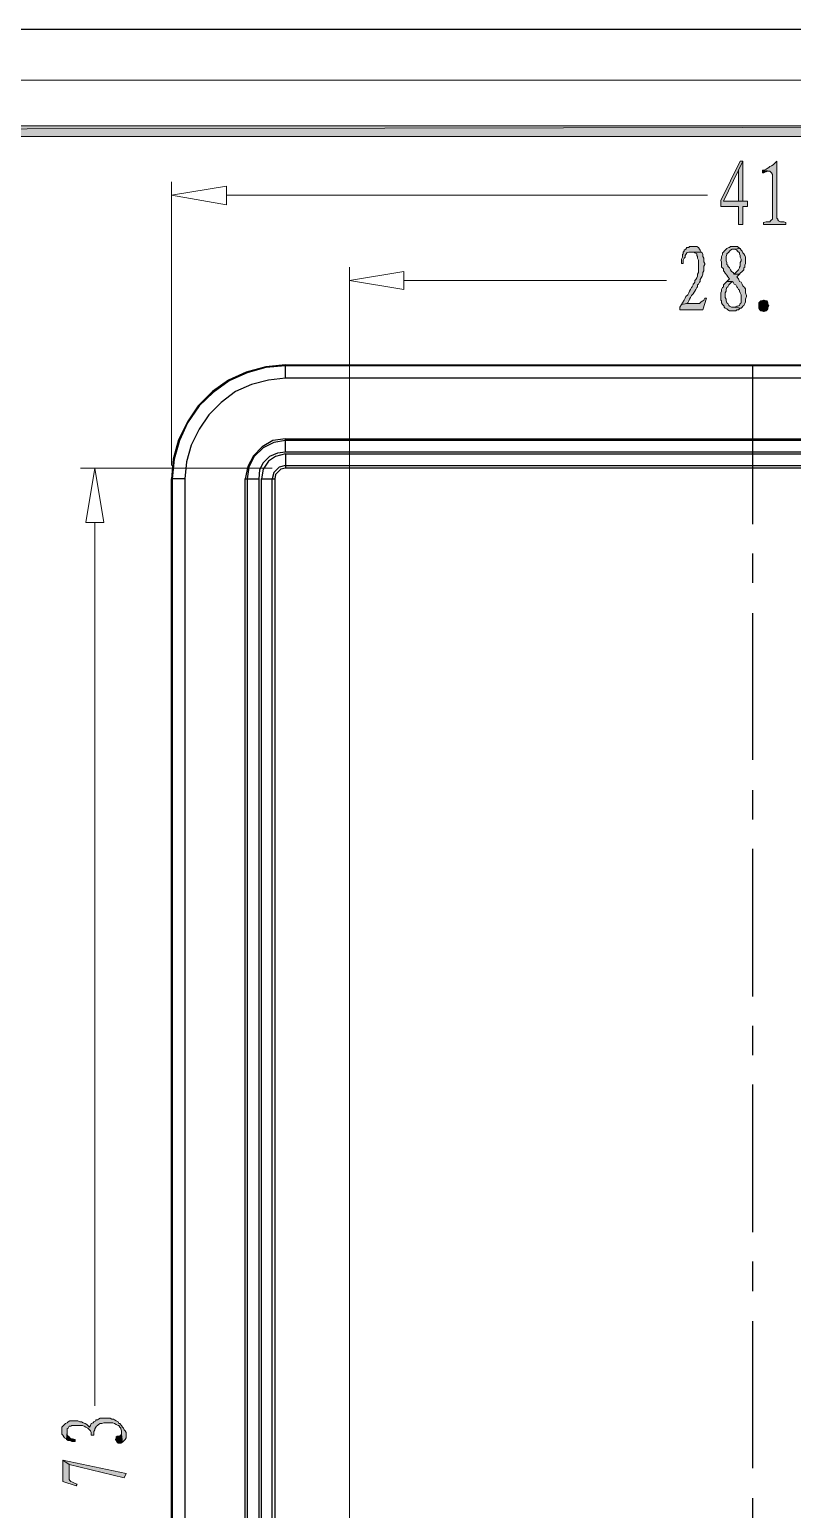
# Model space of a CAD drawing. Header units: inches. Extents: x 7 to 289, y 10 to 206.
# Drawn here: x 207.8 to 244, y 135.7 to 206.1 of the extents above; entities that cross this region are included whole.
import ezdxf

# ---------------------------------------------------------------- set-up
doc = ezdxf.new("R2010")
doc.units = ezdxf.units.IN
doc.header["$MEASUREMENT"] = 0
doc.layers.add('图层 1', color=7, linetype='Continuous')

# ---------------------------------------------------------------- blocks, each defined once
blk = doc.blocks.new('block 2')
at = {"layer": '图层 1', "color": 7, "lineweight": 25, "true_color": 0xffffff}
blk.add_lwpolyline([(7.062, 10.406), (288.706, 10.406), (288.706, 206.113), (7.062, 206.113), (7.062, 10.406)], dxfattribs=at)
at = {"layer": '图层 1', "lineweight": 0}
blk.add_lwpolyline([(6.893, 203.7), (288.917, 203.7), (288.917, 10.194), (6.893, 10.194), (6.893, 203.7)], dxfattribs=at)

msp = doc.modelspace()

# ---------------------------------------------------------------- hatches: boundary and pattern name
at = {"layer": '图层 1', "true_color": 0xffffff}
for points in [[(11.634, 201.541), (12.142, 201.033), (284.134, 201.541)], [(12.142, 201.033), (284.134, 201.541), (283.626, 201.033)]]:
    msp.add_hatch(color=7, dxfattribs=at).paths.add_polyline_path(points)
at = {"layer": '图层 1', "true_color": 0xdda500}
for points in [[(241.673, 199.848), (241.546, 199.848), (240.615, 197.985), (240.615, 197.689), (241.462, 197.689), (241.462, 196.842), (241.673, 196.842), (241.673, 197.689), (241.885, 197.689), (241.885, 197.943), (241.673, 197.943), (240.742, 197.943), (241.462, 199.424)], [(241.673, 199.848), (241.462, 199.424), (241.462, 197.943), (240.742, 197.943), (241.673, 197.943)], [(243.282, 199.848), (243.24, 199.805), (243.155, 199.721), (243.112, 199.678), (243.028, 199.636), (242.943, 199.594), (242.901, 199.551), (242.816, 199.509), (242.774, 199.467), (242.689, 199.424), (242.605, 199.424), (242.943, 199.382), (242.986, 199.34), (243.028, 199.297), (243.07, 199.213), (243.07, 199.128), (243.07, 197.138), (243.07, 197.096), (243.028, 197.054), (242.986, 197.011), (242.943, 196.969), (242.859, 196.969), (242.774, 196.969), (242.647, 196.926), (242.647, 196.842), (243.705, 196.842), (243.705, 196.926), (243.621, 196.969), (243.536, 196.969), (243.451, 196.969), (243.367, 197.011), (243.324, 197.054), (243.324, 197.096), (243.282, 197.138)], [(242.605, 199.424), (242.605, 199.297), (242.647, 199.297), (242.731, 199.34), (242.774, 199.34), (242.859, 199.382), (242.943, 199.382)], [(239.303, 195.784), (239.26, 195.784), (239.176, 195.784), (239.133, 195.784), (239.091, 195.741), (239.006, 195.741), (238.964, 195.657), (238.879, 195.614), (238.879, 195.572), (238.837, 195.529), (238.837, 195.445), (238.795, 195.403), (238.795, 195.276), (238.752, 195.191), (238.752, 195.106), (238.752, 194.979), (238.837, 194.979), (238.837, 195.022), (238.837, 195.148), (238.879, 195.233), (238.922, 195.276), (238.922, 195.36), (238.964, 195.403), (239.006, 195.487), (239.091, 195.529), (239.133, 195.529), (239.218, 195.529), (239.684, 195.529), (239.641, 195.614), (239.599, 195.657), (239.556, 195.741), (239.472, 195.784), (239.43, 195.784), (239.387, 195.784)], [(241.25, 195.784), (241.165, 195.784), (241.081, 195.784), (241.038, 195.741), (240.996, 195.741), (240.911, 195.699), (240.869, 195.657), (240.784, 195.572), (240.742, 195.529), (240.7, 195.487), (240.7, 195.403), (240.657, 195.318), (240.657, 195.233), (240.615, 195.148), (240.657, 195.064), (240.657, 194.979), (240.657, 194.895), (240.657, 194.81), (240.7, 194.768), (240.742, 194.725), (240.742, 194.64), (240.784, 194.598), (240.827, 194.514), (240.911, 194.429), (240.953, 194.344), (241.038, 194.26), (240.996, 194.217), (240.911, 194.133), (241.165, 194.133), (241.208, 194.09), (241.25, 194.006), (241.334, 193.963), (241.377, 193.879), (241.419, 193.836), (241.462, 193.751), (241.504, 193.709), (241.504, 193.667), (241.546, 193.582), (241.589, 193.498), (241.589, 193.413), (241.589, 193.328), (241.589, 193.201), (241.589, 193.117), (241.546, 193.074), (241.504, 192.99), (241.419, 192.947), (241.377, 192.947), (241.292, 192.905), (241.208, 192.905), (241.589, 192.863), (241.631, 192.905), (241.673, 192.947), (241.715, 192.99), (241.758, 193.074), (241.8, 193.159), (241.8, 193.201), (241.8, 193.286), (241.843, 193.413), (241.843, 193.455), (241.8, 193.582), (241.8, 193.667), (241.8, 193.751), (241.8, 193.794), (241.758, 193.794), (241.758, 193.836), (241.715, 193.879), (241.673, 193.921), (241.631, 194.006), (241.589, 194.09), (241.504, 194.133), (241.462, 194.26), (241.377, 194.344), (241.419, 194.387), (241.504, 194.471), (241.25, 194.471), (241.208, 194.556), (241.123, 194.598), (241.081, 194.683), (241.038, 194.768), (240.996, 194.81), (240.953, 194.852), (240.953, 194.895), (240.911, 194.937), (240.911, 195.022), (240.869, 195.106), (240.869, 195.191), (240.869, 195.318), (240.911, 195.403), (240.911, 195.445), (240.996, 195.529), (241.038, 195.572), (241.081, 195.614), (241.165, 195.657), (241.25, 195.657), (241.546, 195.699), (241.462, 195.741), (241.419, 195.784), (241.334, 195.784), (241.292, 195.784)], [(239.684, 195.529), (239.218, 195.529), (239.26, 195.529), (239.345, 195.529), (239.387, 195.487), (239.472, 195.445), (239.472, 195.36), (239.514, 195.318), (239.514, 195.233), (239.556, 195.148), (239.556, 195.064), (239.556, 194.979), (239.556, 194.852), (239.556, 194.81), (239.556, 194.725), (239.556, 194.64), (239.556, 194.556), (239.514, 194.471), (239.514, 194.387), (239.472, 194.302), (239.43, 194.217), (239.387, 194.175), (239.387, 194.09), (239.345, 194.048), (239.303, 194.006), (239.303, 193.963), (239.26, 193.879), (239.218, 193.836), (239.176, 193.751), (239.133, 193.667), (239.091, 193.582), (239.049, 193.498), (238.964, 193.413), (238.922, 193.328), (238.879, 193.244), (238.795, 193.117), (238.752, 193.032), (239.006, 193.074), (239.049, 193.117), (239.091, 193.201), (239.133, 193.286), (239.176, 193.371), (239.218, 193.455), (239.303, 193.54), (239.345, 193.625), (239.387, 193.667), (239.43, 193.751), (239.472, 193.836), (239.514, 193.879), (239.514, 193.963), (239.556, 194.006), (239.599, 194.09), (239.641, 194.133), (239.641, 194.217), (239.684, 194.302), (239.726, 194.387), (239.768, 194.471), (239.768, 194.556), (239.811, 194.64), (239.811, 194.725), (239.811, 194.768), (239.811, 194.852), (239.853, 194.937), (239.853, 194.979), (239.811, 195.064), (239.811, 195.148), (239.811, 195.233), (239.768, 195.318), (239.768, 195.403), (239.726, 195.487)], [(241.546, 195.699), (241.25, 195.657), (241.292, 195.657), (241.377, 195.614), (241.419, 195.572), (241.504, 195.487), (241.504, 195.445), (241.546, 195.36), (241.546, 195.276), (241.589, 195.191), (241.589, 195.106), (241.546, 195.022), (241.546, 194.937), (241.546, 194.852), (241.504, 194.81), (241.504, 194.768), (241.462, 194.683), (241.419, 194.64), (241.334, 194.556), (241.25, 194.471), (241.504, 194.471), (241.546, 194.514), (241.631, 194.598), (241.673, 194.64), (241.715, 194.683), (241.715, 194.768), (241.758, 194.81), (241.758, 194.895), (241.8, 194.979), (241.8, 195.064), (241.8, 195.148), (241.8, 195.191), (241.8, 195.276), (241.758, 195.36), (241.715, 195.445), (241.673, 195.487), (241.631, 195.572), (241.589, 195.614)], [(240.911, 194.133), (240.869, 194.09), (240.784, 194.006), (240.742, 193.963), (240.742, 193.879), (240.7, 193.836), (240.657, 193.751), (240.657, 193.667), (240.615, 193.582), (240.615, 193.498), (240.615, 193.413), (240.615, 193.328), (240.615, 193.244), (240.657, 193.201), (240.657, 193.117), (240.7, 193.032), (240.784, 192.947), (240.784, 192.905), (240.827, 192.863), (240.911, 192.82), (240.953, 192.778), (241.038, 192.736), (241.123, 192.736), (241.165, 192.736), (241.25, 192.736), (241.334, 192.736), (241.377, 192.778), (241.462, 192.778), (241.504, 192.82), (241.589, 192.863), (241.208, 192.905), (241.165, 192.905), (241.123, 192.905), (241.038, 192.947), (240.996, 192.99), (240.953, 193.074), (240.911, 193.117), (240.869, 193.201), (240.869, 193.286), (240.827, 193.371), (240.827, 193.455), (240.827, 193.498), (240.827, 193.582), (240.869, 193.667), (240.869, 193.751), (240.911, 193.836), (240.953, 193.879), (240.996, 193.963), (241.081, 194.048), (241.165, 194.133)], [(239.937, 193.328), (239.853, 193.328), (239.811, 193.244), (239.768, 193.201), (239.684, 193.159), (239.641, 193.117), (239.599, 193.074), (239.006, 193.074), (238.752, 193.032), (238.668, 192.905), (238.668, 192.778), (239.768, 192.778)], [(242.774, 192.736), (242.689, 192.693), (242.647, 192.693), (242.562, 192.736), (242.52, 192.736), (242.478, 192.778), (242.435, 192.863), (242.435, 192.947), (242.435, 192.99), (242.435, 193.117), (242.478, 193.159), (242.52, 193.201), (242.562, 193.201), (242.647, 193.244), (242.689, 193.244), (242.774, 193.201), (242.816, 193.201), (242.859, 193.117), (242.859, 193.032), (242.901, 192.99), (242.859, 192.905), (242.859, 192.82), (242.816, 192.778)], [(209.288, 139.438), (209.288, 139.353), (209.288, 139.269), (209.331, 139.226), (209.373, 139.142), (209.415, 139.099), (209.5, 139.057), (209.5, 139.015), (209.542, 139.396), (209.542, 139.438), (209.542, 139.523), (209.584, 139.565), (209.627, 139.65), (209.712, 139.65), (209.754, 139.692), (209.839, 139.692), (209.923, 139.692), (210.05, 139.692), (210.093, 139.692), (210.177, 139.692), (210.262, 139.692), (210.347, 139.65), (210.431, 139.607), (210.516, 139.565), (210.601, 139.48), (210.643, 139.438), (210.685, 139.353), (210.685, 139.269), (210.685, 139.226), (210.812, 139.226), (210.812, 139.311), (210.812, 139.396), (210.855, 139.48), (210.855, 139.523), (210.897, 139.607), (210.939, 139.65), (210.981, 139.692), (211.024, 139.734), (211.109, 139.776), (211.193, 139.776), (211.278, 139.819), (211.362, 139.819), (211.447, 139.819), (211.532, 139.819), (211.617, 139.819), (211.701, 139.819), (211.786, 139.776), (211.871, 139.734), (211.955, 139.692), (211.997, 139.692), (212.04, 139.607), (212.082, 139.565), (212.082, 139.523), (212.125, 139.438), (212.125, 139.353), (212.125, 139.269), (212.167, 138.887), (212.252, 138.972), (212.294, 139.015), (212.336, 139.099), (212.336, 139.184), (212.336, 139.269), (212.336, 139.311), (212.336, 139.353), (212.294, 139.438), (212.252, 139.48), (212.209, 139.565), (212.167, 139.607), (212.125, 139.692), (212.04, 139.776), (211.997, 139.776), (211.955, 139.861), (211.871, 139.904), (211.786, 139.946), (211.743, 139.988), (211.659, 139.988), (211.574, 140.031), (211.49, 140.031), (211.405, 140.031), (211.32, 140.031), (211.193, 140.031), (211.109, 140.031), (211.024, 139.988), (210.981, 139.946), (210.897, 139.946), (210.897, 139.904), (210.812, 139.861), (210.77, 139.819), (210.685, 139.776), (210.643, 139.692), (210.601, 139.607), (210.516, 139.692), (210.474, 139.734), (210.389, 139.776), (210.304, 139.819), (210.22, 139.861), (210.135, 139.861), (210.05, 139.904), (210.008, 139.904), (209.923, 139.904), (209.839, 139.904), (209.754, 139.904), (209.669, 139.904), (209.584, 139.861), (209.542, 139.819), (209.458, 139.776), (209.415, 139.734), (209.331, 139.65), (209.288, 139.607), (209.288, 139.523)], [(209.5, 139.015), (209.584, 138.972), (209.669, 138.972), (209.754, 138.93), (209.839, 138.93), (209.923, 138.93), (209.923, 139.015), (209.796, 139.057), (209.712, 139.057), (209.669, 139.099), (209.627, 139.142), (209.584, 139.184), (209.542, 139.226), (209.542, 139.311), (209.542, 139.396)], [(211.828, 139.015), (211.871, 138.972), (211.913, 138.887), (211.955, 138.845), (212.04, 138.845), (212.082, 138.845), (212.167, 138.887), (212.125, 139.269), (212.082, 139.226), (211.997, 139.184), (211.913, 139.184), (211.871, 139.142), (211.871, 139.099)], [(209.331, 138.041), (209.331, 137.025), (209.965, 136.813), (210.008, 136.898), (209.881, 136.94), (209.796, 136.983), (209.712, 137.025), (209.669, 137.067), (209.627, 137.11), (209.627, 137.152), (209.627, 137.237), (209.627, 137.829)], [(209.331, 138.041), (209.627, 137.829), (212.252, 137.194), (212.336, 137.406)]]:
    msp.add_hatch(color=42, dxfattribs=at).paths.add_polyline_path(points)

# ---------------------------------------------------------------- linework, layer by layer
at = {"layer": '图层 1', "lineweight": 0}
for points in [[(11.634, 201.541), (12.142, 201.033), (284.134, 201.541), (11.634, 201.541)], [(12.142, 201.033), (284.134, 201.541), (283.626, 201.033), (12.142, 201.033)], [(241.673, 199.848), (241.546, 199.848), (240.615, 197.985), (240.615, 197.689), (241.462, 197.689), (241.462, 196.842), (241.673, 196.842), (241.673, 197.689), (241.885, 197.689), (241.885, 197.943), (241.673, 197.943), (240.742, 197.943), (241.462, 199.424), (241.673, 199.848)], [(241.673, 199.848), (241.462, 199.424), (241.462, 197.943), (240.742, 197.943), (241.673, 197.943), (241.673, 199.848)], [(243.282, 199.848), (243.282, 199.848), (243.24, 199.805), (243.155, 199.721), (243.112, 199.678), (243.028, 199.636), (242.943, 199.594), (242.901, 199.551), (242.816, 199.509), (242.774, 199.467), (242.689, 199.424), (242.605, 199.424), (242.943, 199.382), (242.986, 199.34), (243.028, 199.297), (243.07, 199.213), (243.07, 199.128), (243.07, 197.138), (243.07, 197.096), (243.028, 197.054), (242.986, 197.011), (242.943, 196.969), (242.859, 196.969), (242.774, 196.969), (242.647, 196.926), (242.647, 196.842), (243.705, 196.842), (243.705, 196.926), (243.621, 196.969), (243.536, 196.969), (243.451, 196.969), (243.367, 197.011), (243.324, 197.054), (243.324, 197.096), (243.282, 197.138), (243.282, 199.848)], [(242.605, 199.424), (242.605, 199.297), (242.647, 199.297), (242.731, 199.34), (242.774, 199.34), (242.859, 199.382), (242.943, 199.382), (242.605, 199.424)], [(239.303, 195.784), (239.26, 195.784), (239.176, 195.784), (239.133, 195.784), (239.091, 195.741), (239.006, 195.741), (238.964, 195.657), (238.879, 195.614), (238.879, 195.572), (238.837, 195.529), (238.837, 195.445), (238.795, 195.403), (238.795, 195.276), (238.752, 195.191), (238.752, 195.106), (238.752, 194.979), (238.837, 194.979), (238.837, 195.022), (238.837, 195.148), (238.879, 195.233), (238.922, 195.276), (238.922, 195.36), (238.964, 195.403), (239.006, 195.487), (239.091, 195.529), (239.133, 195.529), (239.218, 195.529), (239.684, 195.529), (239.641, 195.614), (239.599, 195.657), (239.556, 195.741), (239.472, 195.784), (239.43, 195.784), (239.387, 195.784), (239.303, 195.784)], [(241.25, 195.784), (241.165, 195.784), (241.081, 195.784), (241.038, 195.741), (240.996, 195.741), (240.911, 195.699), (240.869, 195.657), (240.784, 195.572), (240.742, 195.529), (240.7, 195.487), (240.7, 195.403), (240.657, 195.318), (240.657, 195.233), (240.615, 195.148), (240.657, 195.064), (240.657, 194.979), (240.657, 194.895), (240.657, 194.81), (240.7, 194.768), (240.742, 194.725), (240.742, 194.64), (240.784, 194.598), (240.827, 194.514), (240.911, 194.429), (240.953, 194.344), (241.038, 194.26), (240.996, 194.217), (240.911, 194.133), (241.165, 194.133), (241.208, 194.09), (241.25, 194.006), (241.334, 193.963), (241.377, 193.879), (241.419, 193.836), (241.462, 193.751), (241.504, 193.709), (241.504, 193.667), (241.546, 193.582), (241.589, 193.498), (241.589, 193.413), (241.589, 193.328), (241.589, 193.201), (241.589, 193.117), (241.546, 193.074), (241.504, 192.99), (241.419, 192.947), (241.377, 192.947), (241.292, 192.905), (241.208, 192.905), (241.589, 192.863), (241.631, 192.905), (241.673, 192.947), (241.715, 192.99), (241.758, 193.074), (241.8, 193.159), (241.8, 193.201), (241.8, 193.286), (241.843, 193.413), (241.843, 193.455), (241.8, 193.582), (241.8, 193.667), (241.8, 193.751), (241.8, 193.794), (241.758, 193.794), (241.758, 193.836), (241.715, 193.879), (241.673, 193.921), (241.631, 194.006), (241.589, 194.09), (241.504, 194.133), (241.462, 194.26), (241.377, 194.344), (241.419, 194.387), (241.504, 194.471), (241.25, 194.471), (241.208, 194.556), (241.123, 194.598), (241.081, 194.683), (241.038, 194.768), (240.996, 194.81), (240.953, 194.852), (240.953, 194.895), (240.911, 194.937), (240.911, 195.022), (240.869, 195.106), (240.869, 195.191), (240.869, 195.318), (240.911, 195.403), (240.911, 195.445), (240.996, 195.529), (241.038, 195.572), (241.081, 195.614), (241.165, 195.657), (241.25, 195.657), (241.546, 195.699), (241.462, 195.741), (241.419, 195.784), (241.334, 195.784), (241.292, 195.784), (241.25, 195.784)], [(239.684, 195.529), (239.218, 195.529), (239.26, 195.529), (239.345, 195.529), (239.387, 195.487), (239.472, 195.445), (239.472, 195.36), (239.514, 195.318), (239.514, 195.233), (239.556, 195.148), (239.556, 195.064), (239.556, 194.979), (239.556, 194.852), (239.556, 194.81), (239.556, 194.725), (239.556, 194.64), (239.556, 194.556), (239.514, 194.471), (239.514, 194.387), (239.472, 194.302), (239.43, 194.217), (239.387, 194.175), (239.387, 194.09), (239.345, 194.048), (239.303, 194.006), (239.303, 193.963), (239.26, 193.879), (239.218, 193.836), (239.176, 193.751), (239.133, 193.667), (239.091, 193.582), (239.049, 193.498), (238.964, 193.413), (238.922, 193.328), (238.879, 193.244), (238.795, 193.117), (238.752, 193.032), (239.006, 193.074), (239.049, 193.117), (239.091, 193.201), (239.133, 193.286), (239.176, 193.371), (239.218, 193.455), (239.303, 193.54), (239.345, 193.625), (239.387, 193.667), (239.43, 193.751), (239.472, 193.836), (239.514, 193.879), (239.514, 193.963), (239.556, 194.006), (239.599, 194.09), (239.641, 194.133), (239.641, 194.217), (239.684, 194.302), (239.726, 194.387), (239.768, 194.471), (239.768, 194.556), (239.811, 194.64), (239.811, 194.725), (239.811, 194.768), (239.811, 194.852), (239.853, 194.937), (239.853, 194.979), (239.811, 195.064), (239.811, 195.148), (239.811, 195.233), (239.768, 195.318), (239.768, 195.403), (239.726, 195.487), (239.684, 195.529)], [(241.546, 195.699), (241.25, 195.657), (241.292, 195.657), (241.377, 195.614), (241.419, 195.572), (241.504, 195.487), (241.504, 195.445), (241.546, 195.36), (241.546, 195.276), (241.589, 195.191), (241.589, 195.106), (241.546, 195.022), (241.546, 194.937), (241.546, 194.852), (241.504, 194.81), (241.504, 194.768), (241.462, 194.683), (241.419, 194.64), (241.334, 194.556), (241.25, 194.471), (241.504, 194.471), (241.546, 194.514), (241.631, 194.598), (241.673, 194.64), (241.715, 194.683), (241.715, 194.768), (241.758, 194.81), (241.758, 194.895), (241.8, 194.979), (241.8, 195.064), (241.8, 195.148), (241.8, 195.191), (241.8, 195.276), (241.758, 195.36), (241.715, 195.445), (241.673, 195.487), (241.631, 195.572), (241.589, 195.614), (241.546, 195.699)], [(240.911, 194.133), (240.869, 194.09), (240.784, 194.006), (240.742, 193.963), (240.742, 193.879), (240.7, 193.836), (240.657, 193.751), (240.657, 193.667), (240.615, 193.582), (240.615, 193.498), (240.615, 193.413), (240.615, 193.328), (240.615, 193.244), (240.657, 193.201), (240.657, 193.117), (240.7, 193.032), (240.784, 192.947), (240.784, 192.905), (240.827, 192.863), (240.911, 192.82), (240.953, 192.778), (241.038, 192.736), (241.123, 192.736), (241.165, 192.736), (241.25, 192.736), (241.334, 192.736), (241.377, 192.778), (241.462, 192.778), (241.504, 192.82), (241.589, 192.863), (241.208, 192.905), (241.165, 192.905), (241.123, 192.905), (241.038, 192.947), (240.996, 192.99), (240.953, 193.074), (240.911, 193.117), (240.869, 193.201), (240.869, 193.286), (240.827, 193.371), (240.827, 193.455), (240.827, 193.498), (240.827, 193.582), (240.869, 193.667), (240.869, 193.751), (240.911, 193.836), (240.953, 193.879), (240.996, 193.963), (241.081, 194.048), (241.165, 194.133), (240.911, 194.133)], [(239.937, 193.328), (239.853, 193.328), (239.811, 193.244), (239.768, 193.201), (239.684, 193.159), (239.641, 193.117), (239.599, 193.074), (239.006, 193.074), (238.752, 193.032), (238.668, 192.905), (238.668, 192.778), (239.768, 192.778), (239.937, 193.328)], [(242.774, 192.736), (242.689, 192.693), (242.647, 192.693), (242.562, 192.736), (242.52, 192.736), (242.478, 192.778), (242.435, 192.863), (242.435, 192.947), (242.435, 192.99), (242.435, 193.117), (242.478, 193.159), (242.52, 193.201), (242.562, 193.201), (242.647, 193.244), (242.689, 193.244), (242.774, 193.201), (242.816, 193.201), (242.859, 193.117), (242.859, 193.032), (242.901, 192.99), (242.859, 192.905), (242.859, 192.82), (242.816, 192.778), (242.774, 192.736)], [(209.288, 139.438), (209.288, 139.353), (209.288, 139.269), (209.331, 139.226), (209.373, 139.142), (209.415, 139.099), (209.5, 139.057), (209.5, 139.015), (209.542, 139.396), (209.542, 139.438), (209.542, 139.523), (209.584, 139.565), (209.627, 139.65), (209.712, 139.65), (209.754, 139.692), (209.839, 139.692), (209.923, 139.692), (210.05, 139.692), (210.093, 139.692), (210.177, 139.692), (210.262, 139.692), (210.347, 139.65), (210.431, 139.607), (210.516, 139.565), (210.601, 139.48), (210.643, 139.438), (210.685, 139.353), (210.685, 139.269), (210.685, 139.226), (210.812, 139.226), (210.812, 139.311), (210.812, 139.396), (210.855, 139.48), (210.855, 139.523), (210.897, 139.607), (210.939, 139.65), (210.981, 139.692), (211.024, 139.734), (211.109, 139.776), (211.193, 139.776), (211.278, 139.819), (211.362, 139.819), (211.447, 139.819), (211.532, 139.819), (211.617, 139.819), (211.701, 139.819), (211.786, 139.776), (211.871, 139.734), (211.955, 139.692), (211.997, 139.692), (212.04, 139.607), (212.082, 139.565), (212.082, 139.523), (212.125, 139.438), (212.125, 139.353), (212.125, 139.269), (212.167, 138.887), (212.252, 138.972), (212.294, 139.015), (212.336, 139.099), (212.336, 139.184), (212.336, 139.269), (212.336, 139.311), (212.336, 139.353), (212.294, 139.438), (212.252, 139.48), (212.209, 139.565), (212.167, 139.607), (212.125, 139.692), (212.04, 139.776), (211.997, 139.776), (211.955, 139.861), (211.871, 139.904), (211.786, 139.946), (211.743, 139.988), (211.659, 139.988), (211.574, 140.031), (211.49, 140.031), (211.405, 140.031), (211.32, 140.031), (211.193, 140.031), (211.109, 140.031), (211.024, 139.988), (210.981, 139.946), (210.897, 139.946), (210.897, 139.904), (210.812, 139.861), (210.77, 139.819), (210.685, 139.776), (210.643, 139.692), (210.601, 139.607), (210.516, 139.692), (210.474, 139.734), (210.389, 139.776), (210.304, 139.819), (210.22, 139.861), (210.135, 139.861), (210.05, 139.904), (210.008, 139.904), (209.923, 139.904), (209.839, 139.904), (209.754, 139.904), (209.669, 139.904), (209.584, 139.861), (209.542, 139.819), (209.458, 139.776), (209.415, 139.734), (209.331, 139.65), (209.288, 139.607), (209.288, 139.523), (209.288, 139.438)], [(209.5, 139.015), (209.584, 138.972), (209.669, 138.972), (209.754, 138.93), (209.839, 138.93), (209.923, 138.93), (209.923, 139.015), (209.796, 139.057), (209.712, 139.057), (209.669, 139.099), (209.627, 139.142), (209.584, 139.184), (209.542, 139.226), (209.542, 139.311), (209.542, 139.396), (209.5, 139.015)], [(211.828, 139.015), (211.871, 138.972), (211.913, 138.887), (211.955, 138.845), (212.04, 138.845), (212.082, 138.845), (212.167, 138.887), (212.125, 139.269), (212.082, 139.226), (211.997, 139.184), (211.913, 139.184), (211.871, 139.142), (211.871, 139.099), (211.828, 139.015)], [(209.331, 138.041), (209.331, 137.025), (209.965, 136.813), (210.008, 136.898), (209.881, 136.94), (209.796, 136.983), (209.712, 137.025), (209.669, 137.067), (209.627, 137.11), (209.627, 137.152), (209.627, 137.237), (209.627, 137.829), (209.331, 138.041)], [(209.331, 138.041), (209.627, 137.829), (212.252, 137.194), (212.336, 137.406), (209.331, 138.041)]]:
    msp.add_lwpolyline(points, dxfattribs=at)
at = {"layer": '图层 1', "color": 42, "lineweight": 5, "true_color": 0xdda500}
for points in [[(241.673, 199.848), (241.546, 199.848), (240.615, 197.985), (240.615, 197.689), (241.462, 197.689), (241.462, 196.842), (241.673, 196.842), (241.673, 197.689), (241.885, 197.689), (241.885, 197.943), (241.673, 197.943), (240.742, 197.943), (241.462, 199.424), (241.673, 199.848)], [(241.673, 199.848), (241.462, 199.424), (241.462, 197.943), (240.742, 197.943), (241.673, 197.943), (241.673, 199.848)], [(243.282, 199.848), (243.282, 199.848), (243.24, 199.805), (243.155, 199.721), (243.112, 199.678), (243.028, 199.636), (242.943, 199.594), (242.901, 199.551), (242.816, 199.509), (242.774, 199.467), (242.689, 199.424), (242.605, 199.424), (242.943, 199.382), (242.986, 199.34), (243.028, 199.297), (243.07, 199.213), (243.07, 199.128), (243.07, 197.138), (243.07, 197.096), (243.028, 197.054), (242.986, 197.011), (242.943, 196.969), (242.859, 196.969), (242.774, 196.969), (242.647, 196.926), (242.647, 196.842), (243.705, 196.842), (243.705, 196.926), (243.621, 196.969), (243.536, 196.969), (243.451, 196.969), (243.367, 197.011), (243.324, 197.054), (243.324, 197.096), (243.282, 197.138), (243.282, 199.848)], [(242.605, 199.424), (242.605, 199.297), (242.647, 199.297), (242.731, 199.34), (242.774, 199.34), (242.859, 199.382), (242.943, 199.382), (242.605, 199.424)], [(239.303, 195.784), (239.26, 195.784), (239.176, 195.784), (239.133, 195.784), (239.091, 195.741), (239.006, 195.741), (238.964, 195.657), (238.879, 195.614), (238.879, 195.572), (238.837, 195.529), (238.837, 195.445), (238.795, 195.403), (238.795, 195.276), (238.752, 195.191), (238.752, 195.106), (238.752, 194.979), (238.837, 194.979), (238.837, 195.022), (238.837, 195.148), (238.879, 195.233), (238.922, 195.276), (238.922, 195.36), (238.964, 195.403), (239.006, 195.487), (239.091, 195.529), (239.133, 195.529), (239.218, 195.529), (239.684, 195.529), (239.641, 195.614), (239.599, 195.657), (239.556, 195.741), (239.472, 195.784), (239.43, 195.784), (239.387, 195.784), (239.303, 195.784)], [(241.25, 195.784), (241.165, 195.784), (241.081, 195.784), (241.038, 195.741), (240.996, 195.741), (240.911, 195.699), (240.869, 195.657), (240.784, 195.572), (240.742, 195.529), (240.7, 195.487), (240.7, 195.403), (240.657, 195.318), (240.657, 195.233), (240.615, 195.148), (240.657, 195.064), (240.657, 194.979), (240.657, 194.895), (240.657, 194.81), (240.7, 194.768), (240.742, 194.725), (240.742, 194.64), (240.784, 194.598), (240.827, 194.514), (240.911, 194.429), (240.953, 194.344), (241.038, 194.26), (240.996, 194.217), (240.911, 194.133), (241.165, 194.133), (241.208, 194.09), (241.25, 194.006), (241.334, 193.963), (241.377, 193.879), (241.419, 193.836), (241.462, 193.751), (241.504, 193.709), (241.504, 193.667), (241.546, 193.582), (241.589, 193.498), (241.589, 193.413), (241.589, 193.328), (241.589, 193.201), (241.589, 193.117), (241.546, 193.074), (241.504, 192.99), (241.419, 192.947), (241.377, 192.947), (241.292, 192.905), (241.208, 192.905), (241.589, 192.863), (241.631, 192.905), (241.673, 192.947), (241.715, 192.99), (241.758, 193.074), (241.8, 193.159), (241.8, 193.201), (241.8, 193.286), (241.843, 193.413), (241.843, 193.455), (241.8, 193.582), (241.8, 193.667), (241.8, 193.751), (241.8, 193.794), (241.758, 193.794), (241.758, 193.836), (241.715, 193.879), (241.673, 193.921), (241.631, 194.006), (241.589, 194.09), (241.504, 194.133), (241.462, 194.26), (241.377, 194.344), (241.419, 194.387), (241.504, 194.471), (241.25, 194.471), (241.208, 194.556), (241.123, 194.598), (241.081, 194.683), (241.038, 194.768), (240.996, 194.81), (240.953, 194.852), (240.953, 194.895), (240.911, 194.937), (240.911, 195.022), (240.869, 195.106), (240.869, 195.191), (240.869, 195.318), (240.911, 195.403), (240.911, 195.445), (240.996, 195.529), (241.038, 195.572), (241.081, 195.614), (241.165, 195.657), (241.25, 195.657), (241.546, 195.699), (241.462, 195.741), (241.419, 195.784), (241.334, 195.784), (241.292, 195.784), (241.25, 195.784)], [(239.684, 195.529), (239.218, 195.529), (239.26, 195.529), (239.345, 195.529), (239.387, 195.487), (239.472, 195.445), (239.472, 195.36), (239.514, 195.318), (239.514, 195.233), (239.556, 195.148), (239.556, 195.064), (239.556, 194.979), (239.556, 194.852), (239.556, 194.81), (239.556, 194.725), (239.556, 194.64), (239.556, 194.556), (239.514, 194.471), (239.514, 194.387), (239.472, 194.302), (239.43, 194.217), (239.387, 194.175), (239.387, 194.09), (239.345, 194.048), (239.303, 194.006), (239.303, 193.963), (239.26, 193.879), (239.218, 193.836), (239.176, 193.751), (239.133, 193.667), (239.091, 193.582), (239.049, 193.498), (238.964, 193.413), (238.922, 193.328), (238.879, 193.244), (238.795, 193.117), (238.752, 193.032), (239.006, 193.074), (239.049, 193.117), (239.091, 193.201), (239.133, 193.286), (239.176, 193.371), (239.218, 193.455), (239.303, 193.54), (239.345, 193.625), (239.387, 193.667), (239.43, 193.751), (239.472, 193.836), (239.514, 193.879), (239.514, 193.963), (239.556, 194.006), (239.599, 194.09), (239.641, 194.133), (239.641, 194.217), (239.684, 194.302), (239.726, 194.387), (239.768, 194.471), (239.768, 194.556), (239.811, 194.64), (239.811, 194.725), (239.811, 194.768), (239.811, 194.852), (239.853, 194.937), (239.853, 194.979), (239.811, 195.064), (239.811, 195.148), (239.811, 195.233), (239.768, 195.318), (239.768, 195.403), (239.726, 195.487), (239.684, 195.529)], [(241.546, 195.699), (241.25, 195.657), (241.292, 195.657), (241.377, 195.614), (241.419, 195.572), (241.504, 195.487), (241.504, 195.445), (241.546, 195.36), (241.546, 195.276), (241.589, 195.191), (241.589, 195.106), (241.546, 195.022), (241.546, 194.937), (241.546, 194.852), (241.504, 194.81), (241.504, 194.768), (241.462, 194.683), (241.419, 194.64), (241.334, 194.556), (241.25, 194.471), (241.504, 194.471), (241.546, 194.514), (241.631, 194.598), (241.673, 194.64), (241.715, 194.683), (241.715, 194.768), (241.758, 194.81), (241.758, 194.895), (241.8, 194.979), (241.8, 195.064), (241.8, 195.148), (241.8, 195.191), (241.8, 195.276), (241.758, 195.36), (241.715, 195.445), (241.673, 195.487), (241.631, 195.572), (241.589, 195.614), (241.546, 195.699)], [(240.911, 194.133), (240.869, 194.09), (240.784, 194.006), (240.742, 193.963), (240.742, 193.879), (240.7, 193.836), (240.657, 193.751), (240.657, 193.667), (240.615, 193.582), (240.615, 193.498), (240.615, 193.413), (240.615, 193.328), (240.615, 193.244), (240.657, 193.201), (240.657, 193.117), (240.7, 193.032), (240.784, 192.947), (240.784, 192.905), (240.827, 192.863), (240.911, 192.82), (240.953, 192.778), (241.038, 192.736), (241.123, 192.736), (241.165, 192.736), (241.25, 192.736), (241.334, 192.736), (241.377, 192.778), (241.462, 192.778), (241.504, 192.82), (241.589, 192.863), (241.208, 192.905), (241.165, 192.905), (241.123, 192.905), (241.038, 192.947), (240.996, 192.99), (240.953, 193.074), (240.911, 193.117), (240.869, 193.201), (240.869, 193.286), (240.827, 193.371), (240.827, 193.455), (240.827, 193.498), (240.827, 193.582), (240.869, 193.667), (240.869, 193.751), (240.911, 193.836), (240.953, 193.879), (240.996, 193.963), (241.081, 194.048), (241.165, 194.133), (240.911, 194.133)], [(239.937, 193.328), (239.853, 193.328), (239.811, 193.244), (239.768, 193.201), (239.684, 193.159), (239.641, 193.117), (239.599, 193.074), (239.006, 193.074), (238.752, 193.032), (238.668, 192.905), (238.668, 192.778), (239.768, 192.778), (239.937, 193.328)], [(242.774, 192.736), (242.689, 192.693), (242.647, 192.693), (242.562, 192.736), (242.52, 192.736), (242.478, 192.778), (242.435, 192.863), (242.435, 192.947), (242.435, 192.99), (242.435, 193.117), (242.478, 193.159), (242.52, 193.201), (242.562, 193.201), (242.647, 193.244), (242.689, 193.244), (242.774, 193.201), (242.816, 193.201), (242.859, 193.117), (242.859, 193.032), (242.901, 192.99), (242.859, 192.905), (242.859, 192.82), (242.816, 192.778), (242.774, 192.736)], [(209.288, 139.438), (209.288, 139.353), (209.288, 139.269), (209.331, 139.226), (209.373, 139.142), (209.415, 139.099), (209.5, 139.057), (209.5, 139.015), (209.542, 139.396), (209.542, 139.438), (209.542, 139.523), (209.584, 139.565), (209.627, 139.65), (209.712, 139.65), (209.754, 139.692), (209.839, 139.692), (209.923, 139.692), (210.05, 139.692), (210.093, 139.692), (210.177, 139.692), (210.262, 139.692), (210.347, 139.65), (210.431, 139.607), (210.516, 139.565), (210.601, 139.48), (210.643, 139.438), (210.685, 139.353), (210.685, 139.269), (210.685, 139.226), (210.812, 139.226), (210.812, 139.311), (210.812, 139.396), (210.855, 139.48), (210.855, 139.523), (210.897, 139.607), (210.939, 139.65), (210.981, 139.692), (211.024, 139.734), (211.109, 139.776), (211.193, 139.776), (211.278, 139.819), (211.362, 139.819), (211.447, 139.819), (211.532, 139.819), (211.617, 139.819), (211.701, 139.819), (211.786, 139.776), (211.871, 139.734), (211.955, 139.692), (211.997, 139.692), (212.04, 139.607), (212.082, 139.565), (212.082, 139.523), (212.125, 139.438), (212.125, 139.353), (212.125, 139.269), (212.167, 138.887), (212.252, 138.972), (212.294, 139.015), (212.336, 139.099), (212.336, 139.184), (212.336, 139.269), (212.336, 139.311), (212.336, 139.353), (212.294, 139.438), (212.252, 139.48), (212.209, 139.565), (212.167, 139.607), (212.125, 139.692), (212.04, 139.776), (211.997, 139.776), (211.955, 139.861), (211.871, 139.904), (211.786, 139.946), (211.743, 139.988), (211.659, 139.988), (211.574, 140.031), (211.49, 140.031), (211.405, 140.031), (211.32, 140.031), (211.193, 140.031), (211.109, 140.031), (211.024, 139.988), (210.981, 139.946), (210.897, 139.946), (210.897, 139.904), (210.812, 139.861), (210.77, 139.819), (210.685, 139.776), (210.643, 139.692), (210.601, 139.607), (210.516, 139.692), (210.474, 139.734), (210.389, 139.776), (210.304, 139.819), (210.22, 139.861), (210.135, 139.861), (210.05, 139.904), (210.008, 139.904), (209.923, 139.904), (209.839, 139.904), (209.754, 139.904), (209.669, 139.904), (209.584, 139.861), (209.542, 139.819), (209.458, 139.776), (209.415, 139.734), (209.331, 139.65), (209.288, 139.607), (209.288, 139.523), (209.288, 139.438)], [(209.5, 139.015), (209.584, 138.972), (209.669, 138.972), (209.754, 138.93), (209.839, 138.93), (209.923, 138.93), (209.923, 139.015), (209.796, 139.057), (209.712, 139.057), (209.669, 139.099), (209.627, 139.142), (209.584, 139.184), (209.542, 139.226), (209.542, 139.311), (209.542, 139.396), (209.5, 139.015)], [(211.828, 139.015), (211.871, 138.972), (211.913, 138.887), (211.955, 138.845), (212.04, 138.845), (212.082, 138.845), (212.167, 138.887), (212.125, 139.269), (212.082, 139.226), (211.997, 139.184), (211.913, 139.184), (211.871, 139.142), (211.871, 139.099), (211.828, 139.015)], [(209.331, 138.041), (209.331, 137.025), (209.965, 136.813), (210.008, 136.898), (209.881, 136.94), (209.796, 136.983), (209.712, 137.025), (209.669, 137.067), (209.627, 137.11), (209.627, 137.152), (209.627, 137.237), (209.627, 137.829), (209.331, 138.041)], [(209.331, 138.041), (209.627, 137.829), (212.252, 137.194), (212.336, 137.406), (209.331, 138.041)]]:
    msp.add_lwpolyline(points, dxfattribs=at)
at = {"layer": '图层 1', "color": 131, "lineweight": 5, "true_color": 0x7fffff}
for points in [[(214.495, 185.37), (214.495, 198.874)], [(222.962, 93.803), (222.962, 194.81)], [(219.279, 185.243), (210.177, 185.243)]]:
    msp.add_lwpolyline(points, dxfattribs=at)
at = {"layer": '图层 1', "color": 3, "lineweight": 5, "true_color": 0x00ff00}
for points in [[(217.12, 197.773), (214.495, 198.239), (217.12, 198.662), (217.12, 197.773)], [(217.12, 198.239), (239.98, 198.239)], [(225.544, 193.751), (222.962, 194.175), (225.544, 194.598), (225.544, 193.751)], [(225.544, 194.175), (238.033, 194.175)], [(210.431, 182.66), (210.855, 185.243), (211.278, 182.66), (210.431, 182.66)], [(210.855, 182.66), (210.855, 140.623)]]:
    msp.add_lwpolyline(points, dxfattribs=at)
at = {"layer": '图层 1', "color": 7, "lineweight": 25, "true_color": 0xffffff}
for points in [[(219.914, 190.153), (218.983, 190.069), (218.051, 189.815), (217.205, 189.434), (216.443, 188.883), (215.765, 188.206), (215.257, 187.444), (214.834, 186.597), (214.58, 185.666), (214.495, 184.735)], [(219.914, 190.111), (219.914, 190.153)], [(219.914, 190.153), (264.406, 190.153)], [(219.914, 190.111), (218.983, 190.026), (218.093, 189.772), (217.247, 189.391), (216.485, 188.841), (215.808, 188.206), (215.257, 187.401), (214.876, 186.555), (214.622, 185.666), (214.537, 184.735)], [(219.914, 189.518), (219.109, 189.434), (218.305, 189.222), (217.543, 188.883), (216.866, 188.375), (216.273, 187.783), (215.808, 187.105), (215.427, 186.343), (215.215, 185.539), (215.13, 184.735)], [(219.914, 189.518), (219.914, 190.111)], [(264.364, 190.111), (219.914, 190.111)], [(264.364, 189.518), (219.914, 189.518)], [(219.914, 186.64), (219.321, 186.555), (218.813, 186.259), (218.39, 185.835), (218.136, 185.327), (218.009, 184.735)], [(219.914, 186.004), (219.914, 186.64)], [(219.914, 186.64), (264.406, 186.64)], [(219.914, 186.555), (219.364, 186.47), (218.856, 186.216), (218.432, 185.793), (218.178, 185.285), (218.093, 184.735)], [(219.914, 186.004), (219.533, 185.962), (219.152, 185.793), (218.856, 185.497), (218.686, 185.158), (218.644, 184.735)], [(219.914, 185.92), (219.448, 185.793), (219.109, 185.581), (218.856, 185.2), (218.771, 184.735)], [(264.406, 186.555), (219.914, 186.555)], [(264.406, 186.004), (219.914, 186.004)], [(219.914, 185.92), (219.914, 185.243)], [(219.914, 185.92), (264.406, 185.92)], [(219.914, 185.37), (219.618, 185.285), (219.364, 185.031), (219.279, 184.735)], [(219.914, 185.243), (219.702, 185.2), (219.575, 185.073), (219.448, 184.946), (219.406, 184.735)], [(219.914, 185.37), (264.406, 185.37)], [(264.406, 185.243), (219.914, 185.243)], [(214.537, 184.735), (214.495, 184.735)], [(214.495, 86.31), (214.495, 184.735)], [(214.537, 184.735), (214.537, 86.352)], [(215.13, 184.735), (214.537, 184.735)], [(215.13, 184.735), (215.13, 86.352)], [(218.009, 86.31), (218.009, 184.735)], [(218.009, 184.735), (218.644, 184.735)], [(218.093, 184.735), (218.093, 86.31)], [(218.644, 184.735), (218.644, 86.31)], [(218.771, 86.31), (218.771, 184.735)], [(218.771, 184.735), (219.406, 184.735)], [(219.279, 86.31), (219.279, 184.735)], [(219.406, 184.735), (219.406, 86.31)]]:
    msp.add_lwpolyline(points, dxfattribs=at)
at = {"layer": '图层 1', "color": 1, "lineweight": 25, "true_color": 0xff0000}
for points in [[(242.139, 182.576), (242.139, 190.153)], [(242.139, 179.782), (242.139, 181.179)], [(242.139, 171.357), (242.139, 178.342)], [(242.139, 168.521), (242.139, 169.918)], [(242.139, 160.097), (242.139, 167.124)], [(242.139, 157.303), (242.139, 158.7)], [(242.139, 148.878), (242.139, 155.906)], [(242.139, 146.084), (242.139, 147.481)], [(242.139, 137.66), (242.139, 144.645)], [(242.139, 134.823), (242.139, 136.221)]]:
    msp.add_lwpolyline(points, dxfattribs=at)

# ---------------------------------------------------------------- block references
at = {"layer": '图层 1'}
msp.add_blockref('block 2', (0, 0), dxfattribs=at)

doc.saveas('drawing.dxf')
